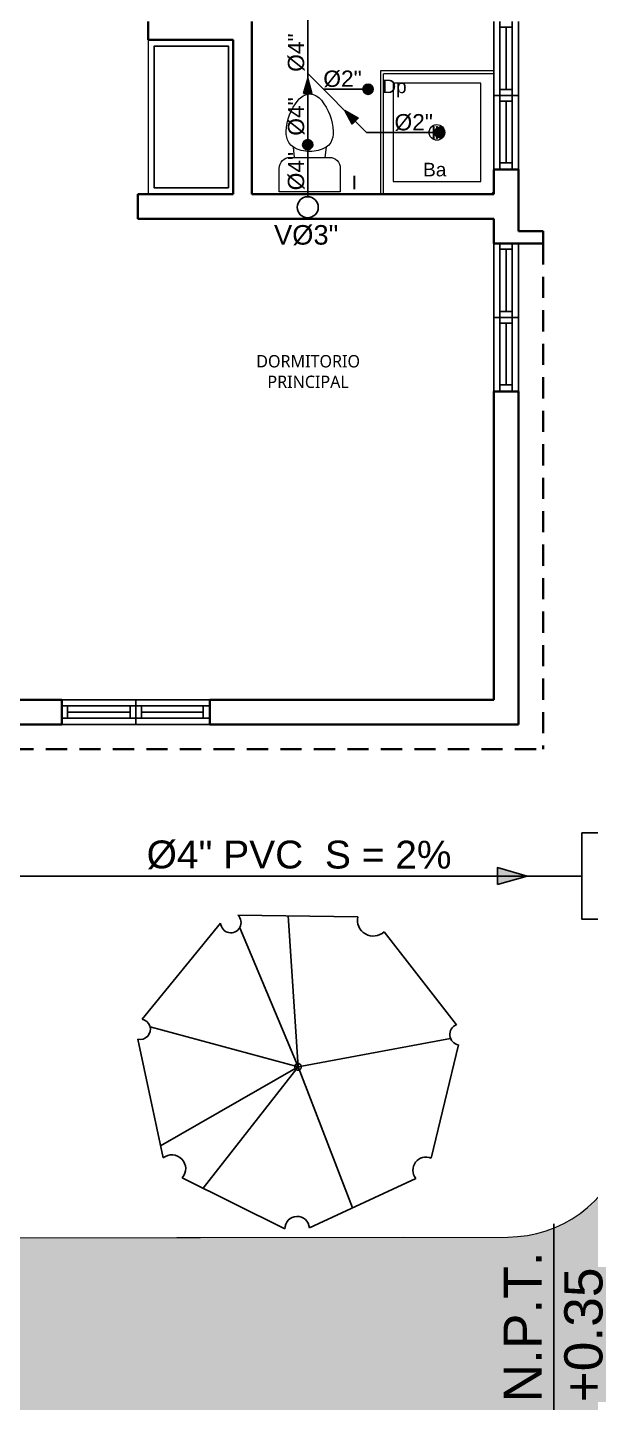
# Model space of a CAD drawing. Header units: feet. Extents: x 1019 to 2236, y -546 to 122.
# Drawn here: x 1093.09 to 1097.66, y 90.85 to 102 of the extents above; entities that cross this region are included whole.
import ezdxf

# ---------------------------------------------------------------- set-up
doc = ezdxf.new("R2010")
doc.units = ezdxf.units.FT
doc.header["$LTSCALE"] = 0.05
doc.header["$MEASUREMENT"] = 0
doc.linetypes.add('HIDDEN', pattern=[9.524999999999999, 6.35, -3.175])
for name, color, linetype, lineweight in [('A-GENM', 8, 'Continuous', 9), ('A-WALL', 7, 'Continuous', 25), ('arq-pisos', 251, 'Continuous', 5), ('closet', 8, 'Continuous', 5), ('None', 7, 'Continuous', 5), ('P-SANR-FIXT', 8, 'Continuous', 9)]:
    doc.layers.add(name, color=color, linetype=linetype, lineweight=lineweight)
for name, color, linetype in [('AGUASNEGRAS', 4, 'Continuous'), ('MB3', 8, 'Continuous'), ('PERT-VENT', 8, 'Continuous'), ('PISO', 8, 'Continuous'), ('TEXXT', 2, 'Continuous'), ('TXT', 2, 'Continuous')]:
    doc.layers.add(name, color=color, linetype=linetype)
doc.layers.add('PLANTS', color=7, linetype='Continuous', true_color=0x005716)
doc.styles.add('ads', font='trebuc.ttf', dxfattribs={"height": 0.14})
doc.styles.add('DAMIAN', font='arial.ttf', dxfattribs={"height": 0.12})
doc.styles.add('ROMAND', font='arial.ttf')

# ---------------------------------------------------------------- blocks, each defined once
blk = doc.blocks.new('ARBOL4')
at = {"layer": 'PLANTS'}
for p, q in [((0.1899800000000766, 0.4429339999996671), (-0.1577720000000511, 0.4574759999995592)), ((-0.2152249999999469, 0.439233999999459), (-0.4456980000000215, 0.1737880000000303)), ((-0.1720059999998114, 0.4302120000001821), (-2.842170943040401e-14, -2.842170943040401e-14)), ((0.4654390000000319, 0.1266879999993478), (0.2585340000000258, 0.409627999999401)), ((-2.842170943040401e-14, -2.842170943040401e-14), (0.3816190000001995, 0.241315999999614)), ((-0.4742929999997898, 0.08768700000015883), (-0.409358999999796, -0.2639520000002733)), ((0.392021000000085, -0.274733000000225), (0.4821400000000438, 0.05578199999942512)), ((-2.842170943040401e-14, -2.842170943040401e-14), (-0.4366259999997339, -0.1162990000002821)), ((-0.3737299999998243, -0.2515890000004504), (-2.842170943040401e-14, -2.842170943040401e-14)), ((-2.842170943040401e-14, -2.842170943040401e-14), (-0.03092599999993695, -0.456175000000286)), ((0.4102560000000892, -0.2078570000003594), (-2.842170943040401e-14, -2.842170943040401e-14)), ((-2.842170943040401e-14, -2.842170943040401e-14), (0.3113290000000859, -0.3563519999998164)), ((-0.3758429999998327, -0.3099650000004033), (-0.04903399999969338, -0.4845290000003217)), ((0.01192100000022833, -0.4854180000002373), (0.3453370000001712, -0.3416919999999948))]:
    blk.add_line(p, q, dxfattribs=at)
for centre, radius, start, end in [((-0.1890739999999198, 0.4564700000000528), 0.031319, 213.3860779999999, 1.840691), ((0.2283990000000529, 0.4348030000000733), 0.03927, 168.050674, 320.127319), ((-0.473469999999935, 0.1352120000001094), 0.047533, 269.007996, 54.24858100000002), ((0.4743880000000615, 0.09137699999971005), 0.036427, 104.220505, 282.2873540000001), ((-2.842170943040401e-14, -2.842170943040401e-14), 0.01, 0, 180), ((-2.842170943040401e-14, -2.842170943040401e-14), 0.01, 180, 0), ((-0.3836719999999616, -0.2804550000001029), 0.030531, 284.858551, 147.280869), ((0.3713179999999454, -0.3100519999998426), 0.04094, 59.622765, 230.608597), ((-0.01854299999970976, -0.4840420000000734), 0.030495, 357.413361, 180.915833)]:
    blk.add_arc(centre, radius, start, end, dxfattribs=at)
blk = doc.blocks.new('A$C04841795')
at = {"ltscale": 45}
h = blk.add_hatch(color=256, dxfattribs=at)
h.dxf.hatch_style = 1
h.paths.add_polyline_path([(0.1787583867221656, 0.2493702602978374), (0.1787583867221656, 0.1537738697206805), (0.2743547772993224, 0.1537738697206805, 0.414213562373095)])
h.paths.add_polyline_path([(0.1787583867221656, 0.1537738697206805), (0.08316199614500874, 0.1537738697206805, 0.414213562373095), (0.1787583867221656, 0.05817747914352367)])
at = {"layer": 'TXT', "ltscale": 45}
for p, q in [((0.1787583867221656, 2.77332219411619e-07), (0.1787583867221656, 0.3075474621091416)), ((0, 0.1537738697206805), (1.087301864433812, 0.1537738697206805))]:
    blk.add_line(p, q, dxfattribs=at)
blk.add_circle((0.1787583867221656, 0.1537738697206805), 0.09559639057715685, dxfattribs=at)
blk = doc.blocks.new('Toilet_-_Tank_-_3D_4840 - 17_ High_ Seat Not Visible-536545-Nivel 1')
at = {"layer": 'P-SANR-FIXT'}
for p, q in [((0.2476258363328864, 0.4889258363328838), (-0.2476258363328857, 0.4889258363328838)), ((-0.2476258363328857, 0.4889258363328838), (-0.2476258363328857, 0.2984499999999989)), ((0.2476258363328864, 0.2984499999999979), (0.2476258363328864, 0.4889258363328838)), ((-0.1587499999999996, 0.2095741636671119), (-0.1228227001383719, 0.2095741636671119)), ((-0.1228227001383719, 0.209574163667112), (-0.1323182423362183, 0.1269999999999984)), ((-0.1228227001383719, 0.209574163667112), (0.1228227001383716, 0.2095741636671112)), ((0.1323182423362183, 0.1269999999999985), (0.1228227001383717, 0.209574163667112)), ((0.1228227001383716, 0.2095741636671119), (0.1587500000000004, 0.2095741636671119))]:
    blk.add_line(p, q, dxfattribs=at)
for centre, radius, start, end in [((-0.1587499999999996, 0.2984499999999989), 0.08887583633288604, 179.9999999999996, 269.9999999999993), ((0.1587500000000005, 0.2984499999999978), 0.08887583633288583, 269.9999999999992, 359.9999999999994), ((-0.08273453245117764, 0.04076452774261166), 0.09947412206910106, 119.8980596429818, 151.0596079578277), ((0.0004739876760373714, -0.1039508645836898), 0.2664058524199138, 90.10194035701348, 119.8980596429869), ((-0.0004739876760373714, -0.1039508645836898), 0.2664058524199137, 60.10194035701269, 89.89805964298655), ((0.0827345324511767, 0.04076452774261085), 0.09947412206910214, 28.9403920421724, 60.10194035701792), ((-0.02331864923591017, 0.007910525712840958), 0.1673683974361928, 151.0596079578276, 182.709045809198), ((0.02331864923591057, 0.007910525712841026), 0.1673683974361924, 357.2909541908008, 28.9403920421724), ((0.2504921340931855, 0.02086643994664056), 0.4414855271105832, 182.7090458091983, 218.5058436468638), ((-0.2504921340931864, 0.0208664399466408), 0.4414855271105845, 321.4941563531354, 357.2909541908008), ((0.01132314851053924, -0.1694169915572533), 0.1358557053170789, 218.5058436468638, 265.2190295547949), ((-0.01132314851053903, -0.1694169915572534), 0.1358557053170788, 274.780970445204, 321.494156353135)]:
    blk.add_arc(centre, radius, start, end, dxfattribs=at)
blk = doc.blocks.new('Shower_Stall_9385 - 1-684532-Nivel 1')
at = {"layer": 'P-SANR-FIXT'}
for p, q in [((-0.576199999999976, 0.5333999999999953), (0.4238000000000145, 0.5333999999999953)), ((-0.576199999999976, -0.3810000000000105), (-0.576199999999976, 0.5333999999999952)), ((0.4238000000000145, 0.5079999999999953), (-0.550799999999987, 0.5079999999999953)), ((-0.550799999999987, -0.3810000000000031), (-0.550799999999987, 0.5080000000000027)), ((-0.4745999999999755, -0.2794000000000001), (-0.4745999999999757, 0.4318000000000028)), ((-0.4745999999999757, 0.4318000000000028), (0.3222000000000249, 0.4318000000000027)), ((0.322200000000025, 0.4318000000000027), (0.322200000000025, -0.2794000000000001)), ((-0.1207903574877074, 0.1079332550480844), (-0.03160964251222323, 0.1079332550480841)), ((-0.03160964251222326, 0.09905907010027651), (-0.1207903574877074, 0.09905907010027652)), ((-0.1207903574877199, 0.08063709247389922), (-0.03160964251223577, 0.08063709247389893)), ((-0.0316096425122358, 0.07176290752609131), (-0.1207903574877199, 0.07176290752609132)), ((-0.1207903574877074, 0.05334092989971381), (-0.03160964251222326, 0.05334092989971382)), ((-0.03160964251222323, 0.0444667449519062), (-0.1207903574877074, 0.04446674495190592)), ((0.322200000000025, -0.2794000000000001), (-0.4745999999999755, -0.2794000000000001)), ((-0.576199999999987, -0.3810000000000031), (-0.550799999999987, -0.3810000000000031)), ((-0.5507999999999783, -0.3810000000000031), (0.3984000000000242, -0.3810000000000002))]:
    blk.add_line(p, q, dxfattribs=at)
for centre, radius, start, end in [((-0.07619999999996528, 0.07619999999999513), 0.06350000000000015, 359.9999999999996, 179.9999999999998), ((-0.07619999999996535, 0.07619999999999524), 0.06349999999999997, 7.506109048253901e-13, 180.0000000000002), ((-0.07619999999996528, 0.07619999999999513), 0.06350000000000017, 179.9999999999998, 359.9999999999989), ((-0.07619999999996535, 0.07619999999999524), 0.06349999999999995, 180.0000000000003, 359.9999999999993), ((-0.1207903574877074, 0.1034961625741805), 0.004437092473903964, 90.00000000000078, 269.9999999999995), ((-0.1207903574877199, 0.07619999999999526), 0.004437092473903961, 90.00000000000072, 269.9999999999995), ((-0.1207903574877074, 0.04890383742580987), 0.004437092473903962, 90.00000000000112, 269.9999999999998), ((-0.03160964251222324, 0.1034961625741805), 0.004437092473903968, 269.9999999999998, 90.0000000000004), ((-0.03160964251223578, 0.07619999999999526), 0.004437092473903965, 269.9999999999999, 90.00000000000027), ((-0.03160964251222324, 0.04890383742580987), 0.00443709247390396, 270.0000000000005, 90.00000000000118), ((0.3984000000000242, -0.3556000000000002), 0.02540000000000042, 269.9999999999986, 359.9999999999989)]:
    blk.add_arc(centre, radius, start, end, dxfattribs=at)
blk = doc.blocks.new('A$C18ED6237')
at = {"layer": 'PERT-VENT', "extrusion": (-2.367830459082805e-12, 8.947716500357897e-16, -1)}
for p, q in [((1.200000043501461, 0.1999999841099704), (4.350155791144061e-08, 0.1999999841100273)), ((1.200000043501376, 0.1499999841100728), (4.35017284416972e-08, 0.1499999841101864)), ((0.05383096971820578, 0.04999998410999318), (0.05383096971812051, 0.1499999841101296)), ((0.5533333768350985, 0.1499999841099307), (0.5533333768350417, 0.04999998411010687)), ((0.6000000435015522, 0.199999984110141), (0.6000000435014954, -1.588993292500618e-08)), ((0.6466667101681765, 0.1499999841099307), (0.6466667101682049, 0.04999998410982265)), ((1.20000004350149, 0.04999998410999318), (4.350161475485947e-08, 0.04999998411005002)), ((0.5533333768348996, 0.09999998410989086), (0.05383096971812051, 0.09999998410997613)), ((1.15333337683478, 0.09999998410997613), (0.6466667101682901, 0.09999998411000455)), ((4.350167159827834e-08, -1.588990450329675e-08), (1.200000043501433, -1.588993292500618e-08))]:
    blk.add_line(p, q, dxfattribs=at)
at = {"layer": 'PERT-VENT'}
blk.add_line((1.15333337683478, 0.04999998411016371), (1.153333376834809, 0.1499999841100159), dxfattribs=at)

msp = doc.modelspace()

# ---------------------------------------------------------------- hatches: boundary and pattern name
at = {"layer": 'AGUASNEGRAS'}
for points in [[(1095.398158542511, 101.4683688189173), (1095.363645414004, 101.5882977043925), (1095.329132285494, 101.4683688189172)], [(1095.773079148628, 101.2680544311314), (1095.663872153241, 101.3284524921036), (1095.724270214211, 101.2192454967144)], [(1096.901024273647, 95.19081253983325), (1097.140882044598, 95.12178628281879), (1096.901024273647, 95.05276002579865)]]:
    msp.add_hatch(color=256, dxfattribs=at).paths.add_polyline_path(points)
at = {"layer": 'AGUASNEGRAS', "ltscale": 3}
h = msp.add_hatch(color=256, dxfattribs=at)
h.dxf.hatch_style = 1
edge = h.paths.add_edge_path()
edge.add_arc((1095.852486195986, 101.5015732262598), 0.04125700270717148, 0, 360)
h = msp.add_hatch(color=256, dxfattribs=at)
h.dxf.hatch_style = 1
edge = h.paths.add_edge_path()
edge.add_arc((1096.43478753481, 101.1516289430149), 0.04125700270717148, 0, 360)
h = msp.add_hatch(color=256, dxfattribs=at)
h.dxf.hatch_style = 1
edge = h.paths.add_edge_path()
edge.add_arc((1095.363645414348, 101.0519222237375), 0.04125700270717148, 0, 360)
h = msp.add_hatch(color=256, dxfattribs=at)
h.dxf.hatch_style = 1
edge = h.paths.add_edge_path()
edge.add_arc((1095.363645414004, 101.0519222237375), 0.04125700270717148, 0, 360)

# ---------------------------------------------------------------- linework, layer by layer
at = {"layer": 'A-GENM'}
for p, q in [((1087.178435507194, 92.18264647581589), (1096.142780651694, 92.19417415354894)), ((1094.303692908643, 92.19180918315976), (1096.984029282045, 92.1952559551695))]:
    msp.add_line(p, q, dxfattribs=at)
msp.add_arc((1096.982743335552, 93.19525512833991), 1, 270.0736793270418, 342.0570126603744, dxfattribs=at)
at = {"layer": 'A-WALL', "lineweight": 35}
for p, q in [((1094.070687611038, 101.9020649583359), (1094.070687611038, 102.0520649583358)), ((1096.870687611036, 100.2520649583361), (1096.870687611036, 100.4516289430147)), ((1097.270687610694, 100.3520649583357), (1097.070687610694, 100.3520649583358)), ((1097.270687610694, 100.2520649583357), (1096.870687610693, 100.2520649583359)), ((1097.070687611038, 99.0520649583361), (1096.870687611038, 99.05206495833613))]:
    msp.add_line(p, q, dxfattribs=at)
at = {"layer": 'A-WALL', "lineweight": 35, "extrusion": (-2.366591124771848e-12, 8.947716500358402e-16, -1)}
for p, q in [((1094.910687611038, 102.0520649583358), (1094.910687611038, 100.6516289430148)), ((1094.070687611038, 101.9020649583359), (1094.760687611038, 101.9020649583358)), ((1094.760687611038, 100.6516289430148), (1094.760687611038, 101.9020649583358)), ((1094.760687611038, 100.6520649583361), (1094.760687611038, 100.9520649583361)), ((1096.870687611038, 100.852064958336), (1097.070687611038, 100.8520649583362)), ((1096.871485939558, 100.651628943015), (1096.871485939558, 100.8487434573416)), ((1097.070687611038, 100.3520649583358), (1097.070687611038, 100.852064958336)), ((1093.987222710634, 100.4516289430148), (1093.987222710634, 100.6516289430147)), ((1093.987222710634, 100.6516289430147), (1094.760687611038, 100.6516289430148)), ((1094.910687611038, 100.6516289430148), (1096.871485939558, 100.651628943015)), ((1096.870687611036, 100.4516289430147), (1093.987222710634, 100.4516289430148)), ((1096.870687611038, 96.55206495833619), (1096.870687611038, 99.05206495833613)), ((1097.070687611038, 99.0520649583361), (1097.070687611038, 96.35206495833609)), ((1092.970687611039, 96.55206495833579), (1093.370687611038, 96.55206495833596)), ((1093.370687611038, 96.55206495833596), (1093.370687611038, 96.35206495833583)), ((1093.370687611038, 96.55206495833596), (1093.370687611039, 96.35206495833586)), ((1094.570687611038, 96.35206495833594), (1094.570687611038, 96.5520649583359)), ((1094.570687611038, 96.5520649583359), (1096.870687611038, 96.55206495833619)), ((1092.970687611039, 96.3520649583356), (1093.370687611038, 96.35206495833589)), ((1097.070687611038, 96.35206495833609), (1094.570687611038, 96.35206495833594))]:
    msp.add_line(p, q, dxfattribs=at)
at = {"layer": 'A-WALL', "lineweight": 35, "extrusion": (2.367830459082805e-12, 8.947716500357897e-16, -1)}
msp.add_line((1097.270687610694, 100.2520649583353), (1097.270687610694, 100.3520649583357), dxfattribs=at)
at = {"layer": 'AGUASNEGRAS', "ltscale": 3}
for p, q in [((1095.363645414348, 100.6299820884101), (1095.363645414348, 102.1404391725912)), ((1095.840695702673, 101.1516289430149), (1095.363645414348, 101.62867923134)), ((1095.490751419428, 101.5015732262598), (1095.811229193279, 101.5015732262598)), ((1096.430350442336, 101.1516289430149), (1095.840695702673, 101.1516289430149)), ((1091.937670877549, 95.12178628281902), (1097.585860251851, 95.12178628281902))]:
    msp.add_line(p, q, dxfattribs=at)
at = {"layer": 'AGUASNEGRAS'}
for points in [[(1095.329132285494, 101.4683688189172), (1095.398158542512, 101.4683688189173), (1095.363645414004, 101.5882977043925)], [(1095.329132285494, 101.4683688189172), (1095.363645414004, 101.5882977043925)], [(1096.901024273647, 95.05276002579888), (1096.901024273647, 95.19081253983347), (1097.140882044598, 95.12178628281879)], [(1096.901024273647, 95.05276002579888), (1097.140882044598, 95.12178628281879)]]:
    msp.add_lwpolyline(points, dxfattribs=at)
at = {"layer": 'AGUASNEGRAS', "elevation": 1.728505455980555e-10}
for points in [[(1095.724270214211, 101.2192454967144), (1095.773079148628, 101.2680544311315), (1095.663872153241, 101.3284524921037)], [(1095.724270214211, 101.2192454967144), (1095.663872153241, 101.3284524921037)]]:
    msp.add_lwpolyline(points, dxfattribs=at)
at = {"layer": 'AGUASNEGRAS'}
msp.add_lwpolyline([(1098.282994727508, 95.47221245862413), (1097.585860251851, 95.47221245862413), (1097.585860251851, 94.77136010701392), (1098.282994727508, 94.77136010701392)], close=True, dxfattribs=at)
at = {"layer": 'AGUASNEGRAS', "ltscale": 3}
for centre, radius in [((1095.852486195986, 101.5015732262598), 0.04125700270717148), ((1095.852486195986, 101.5015732262598), 0.04125700270717148), ((1096.43478753481, 101.1516289430149), 0.04125700270717148), ((1096.43478753481, 101.1516289430149), 0.04125700270717148), ((1095.363645414348, 101.0519222237375), 0.04125700270717148), ((1095.363645414348, 101.0519222237375), 0.04125700270717148), ((1095.363645414004, 101.0519222237375), 0.04125700270717148), ((1095.363645414004, 101.0519222237375), 0.04125700270717148), ((1095.363645414348, 100.5448598293448), 0.08512225906531512)]:
    msp.add_circle(centre, radius, dxfattribs=at)
at = {"layer": 'closet'}
for q in [(1094.070687611038, 100.6516289430147), (1094.070687611038, 100.6516289430145)]:
    msp.add_line((1094.070687611038, 101.9020649583359), q, dxfattribs=at)
at = {"layer": 'MB3', "linetype": 'HIDDEN', "lineweight": 35, "ltscale": 0.54}
for p in [(1097.270687610694, 100.2520649583353), (1092.970687610695, 96.15206495833576)]:
    msp.add_line(p, (1097.270687610694, 96.15206495833576), dxfattribs=at)
at = {"layer": 'PISO'}
msp.add_lwpolyline([(1094.720687611038, 100.7020649583358), (1094.120687611038, 100.7020649583358), (1094.120687611038, 101.8520649583359), (1094.720687611038, 101.8520649583359)], close=True, dxfattribs=at)

# ---------------------------------------------------------------- block references
at = {"xscale": -1, "rotation": 270}
msp.add_blockref('A$C18ED6237', (1096.870687626584, 100.8520649148343), dxfattribs=at)
at = {"xscale": -1}
msp.add_blockref('A$C18ED6237', (1094.570687654196, 96.3520649742256), dxfattribs=at)
at = {"ltscale": 45, "xscale": 1.911, "yscale": 1.911, "zscale": 1.911, "rotation": 90}
msp.add_blockref('A$C04841795', (1097.652306176197, 90.22365427577768), dxfattribs=at)
msp.add_blockref('A$C04841795', (1097.652306176197, 90.22365427577768), dxfattribs=at)
at = {"layer": 'None', "lineweight": 15, "xscale": 2.714450404586388, "yscale": 2.714450404586388, "zscale": 2.714450404586388, "rotation": 258.7903459937169}
msp.add_blockref('ARBOL4', (1095.285084817375, 93.57512199897371), dxfattribs=at)
at = {"layer": 'P-SANR-FIXT', "extrusion": (-2.366591124771848e-12, 8.947716500358402e-16, -1)}
for name, p, rotation in [('Shower_Stall_9385 - 1-684532-Nivel 1', (-1096.486887611038, 101.0754289430149, -2.573982364312952e-09), 269.9999999999968), ('Toilet_-_Tank_-_3D_4840 - 17_ High_ Seat Not Visible-536545-Nivel 1', (-1095.380068843668, 101.158516952892, -2.573982162753504e-09), 180)]:
    msp.add_blockref(name, p, dxfattribs=dict(at, rotation=rotation))

# ---------------------------------------------------------------- texts
at = {"layer": 'TEXXT', "style": 'DAMIAN'}
for s, insert, char_height, width, attachment_point, rotation in [(' %%C4"', (1095.339565609209, 101.9544289960731), 0.132, 3.4848, 9, 90.00000000000003), (' %%C4"', (1095.339565609209, 101.4363800722759), 0.132, 3.4848, 9, 90.00000000000003), (' %%C4"', (1095.339565609209, 100.9933905516998), 0.132, 3.4848, 9, 90.00000000000003), ('%%C4" PVC  S = 2%', (1096.529123080828, 95.40811259535982), 0.225886752, 3.50414064, 3, 359.944806447886)]:
    msp.add_mtext(s, dxfattribs=dict(at, insert=insert, char_height=char_height, width=width, attachment_point=attachment_point, rotation=rotation))
at = {"layer": 'TEXXT', "attachment_point": 1, "style": 'DAMIAN'}
for s, insert, char_height, width in [(' %%C2"', (1095.438746179946, 101.6533033390791), 0.132, 3.4848), (' Dp', (1095.926187209479, 101.5800915457722, 1.751545506646086), 0.11, 2.904), (' %%C2"', (1096.015591679798, 101.3004583682997), 0.132, 3.4848), (' Ba', (1096.256501534097, 100.905321918723), 0.11, 2.904), (' I', (1095.677715230549, 100.8000919434578), 0.11, 2.904), ('{\\fArial|b0|i0|c238|p34;V%%C}3{\\fArial|b0|i0|c238|p34;"}', (1095.090394182411, 100.4002275181502), 0.1584, 4.18176)]:
    msp.add_mtext(s, dxfattribs=dict(at, insert=insert, char_height=char_height, width=width))
at = {"layer": 'TXT', "ltscale": 45, "style": 'ROMAND'}
for s, p in [('N.P.T.', (1097.260638739492, 90.85396548233655)), ('N.P.T.', (1097.260638739492, 90.85396548233655)), ('+0.35', (1097.752234080777, 90.85396548233655))]:
    msp.add_text(s, height=0.3095819999999997, rotation=90, dxfattribs=at).set_placement(p)
at = {"layer": 'TXT', "insert": (1092.254787605322, 98.03925357710824), "char_height": 0.1, "width": 2.837999999999976, "attachment_point": 2, "style": 'ads', "bg_fill": 2}
msp.add_mtext('BAÑO', dxfattribs=at)

# ---------------------------------------------------------------- next in the draw order: texts
at = {"layer": 'TXT', "insert": (1095.367139559789, 99.34627247280622), "char_height": 0.1, "width": 2.837999999999976, "attachment_point": 2, "style": 'ads', "bg_fill": 2}
msp.add_mtext('DORMITORIO \\PPRINCIPAL', dxfattribs=at)

# ---------------------------------------------------------------- next in the draw order: hatches: boundary and pattern name
at = {"layer": 'arq-pisos'}
h = msp.add_hatch(dxfattribs=at)
h.set_pattern_fill('AR-HBONE', color=256, scale=0.06, angle=90)
h.set_pattern_definition([(135, (856.7926709093537, 405.3665278798775), (-0.3394112549695428, 4.742829794065559e-17), [0.72, -0.24]), (225, (856.6229652818536, 405.5362335073775), (-0.3394112549695428, 4.742829794065559e-17), [0.72, -0.24])])
edge = h.paths.add_edge_path()
edge.add_line((1103.570164865582, 105.027872847373), (1103.832102220993, 105.8365067747257))
edge.add_line((1103.832102220993, 105.8365067747257), (1102.289148716652, 106.336145888488))
edge.add_line((1102.289148716652, 106.336145888488), (1097.934106870986, 92.88718464379667))
edge.add_arc((1096.982743335552, 93.19525512833992), 0.9999999999999731, 270.0736793270418, 342.05701266037374, ccw=False)
edge.add_line((1096.984029282045, 92.19525595516949), (1087.178435507194, 92.18264647581589))
edge.add_line((1087.178435507194, 92.18264647581589), (1087.178435507195, 95.35206495829459))
edge.add_line((1087.178435507195, 95.35206495829459), (1085.174362387643, 95.34948782536378))
edge.add_line((1085.174362387643, 95.34948782536378), (1085.178439943499, 92.17863079041626))
edge.add_line((1085.178439943499, 92.17863079041626), (1080.465201124013, 92.17256981247363))
edge.add_line((1080.465201124013, 92.17256981247363), (1070.904063599245, 98.35047404101408))
edge.add_line((1070.904063599245, 98.35047404101408), (1070.672698766311, 96.36390153690468))
edge.add_line((1070.672698766311, 96.36390153690468), (1079.234423259103, 90.83176544843207))
edge.add_arc((1079.777134830062, 91.67168458188894), 0.9999999999996191, 237.131581299419, 270.0736793270483)
edge.add_line((1079.778420776555, 90.67168540871886), (1080.467131900396, 90.67112725911409))
edge.add_line((1080.467131900396, 90.67112725911409), (1087.643781578432, 90.68035605423074))
edge.add_line((1087.643781578432, 90.68035605423074), (1087.64377972179, 90.68179984783467))
edge.add_line((1087.64377972179, 90.68179984783467), (1096.139869125129, 90.69272537324184))
edge.add_line((1096.139869125129, 90.69272537324184), (1096.327007298171, 89.54880448624306))
edge.add_arc((1097.313888600914, 89.71025198327148), 1.000000000000092, 189.2909241103291, 252.0570126603703)
edge.add_line((1097.00581811637, 88.7588884478375), (1116.043871448137, 82.59398712860059))
edge.add_line((1116.043871448137, 82.59398712860059), (1116.351941932679, 83.5453506640282))
edge.add_line((1116.351941932679, 83.5453506640282), (1097.89039010357, 89.52356930031203))
edge.add_line((1097.89039010357, 89.52356930031203), (1102.973553098533, 105.2210676349735))
edge.add_line((1102.973553098533, 105.2210676349735), (1103.570164865582, 105.027872847373))
h.paths.add_polyline_path([(1106.586763084701, 104.9444926545422), (1106.32482572929, 104.1358587271894), (1107.542647689461, 103.7415036910926), (1109.072801628794, 108.5016238405557), (1108.705004318849, 108.6207239440054), (1108.218579942385, 108.6227799987945), (1106.985650112821, 104.8153250803667)])

# ---------------------------------------------------------------- next in the draw order: block references
at = {"xscale": -1, "rotation": 270}
msp.add_blockref('A$C18ED6237', (1096.870687626583, 99.05206491483432), dxfattribs=at)

doc.saveas('drawing.dxf')
